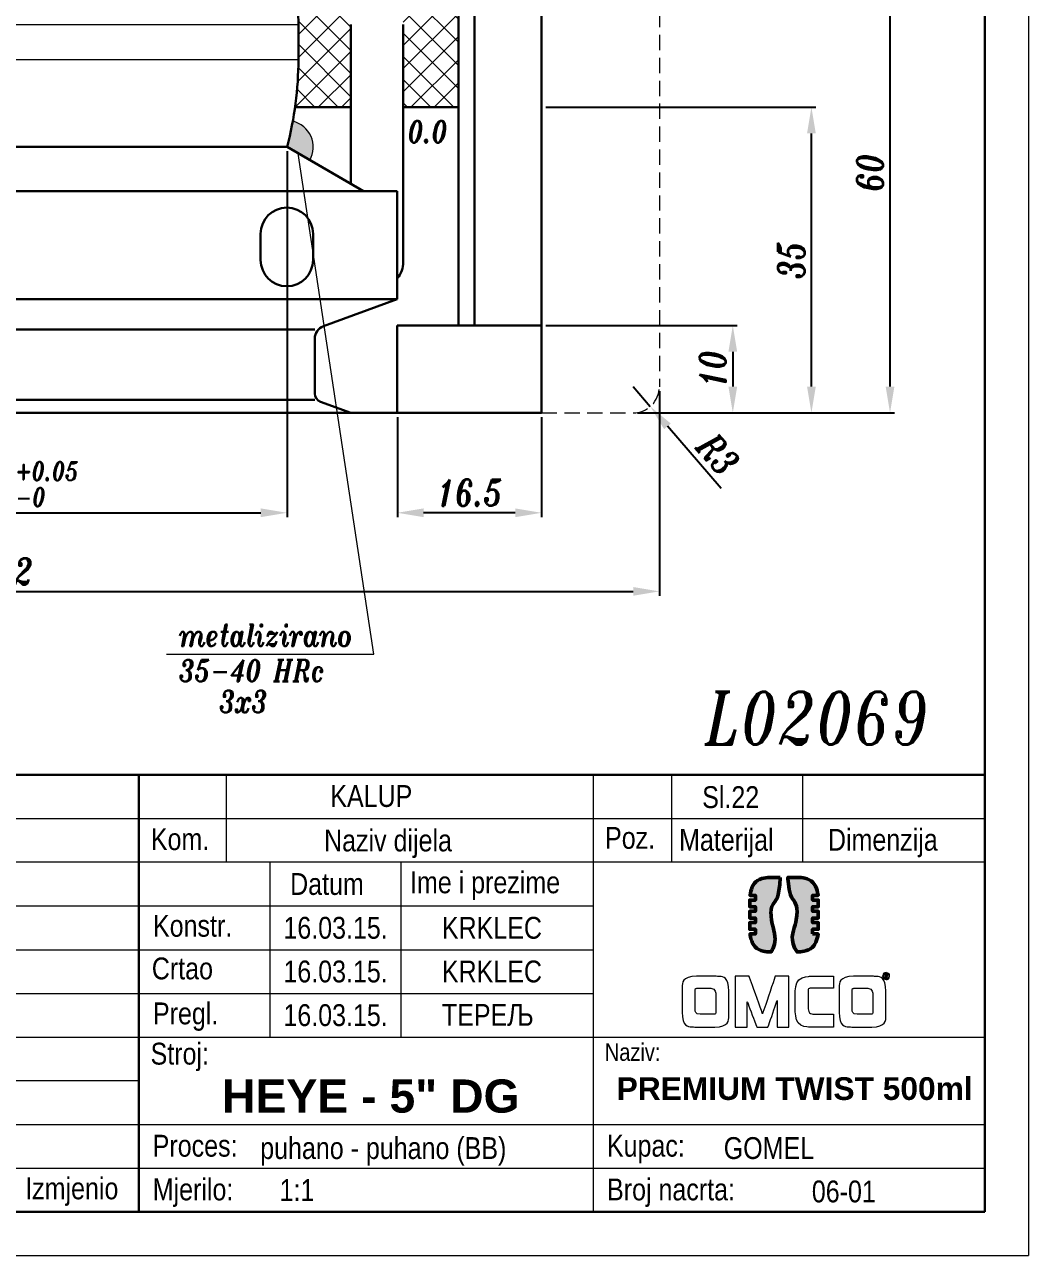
# Model space of a CAD drawing. Extents: x -180 to 858, y -94 to 522.
# Drawn here: x 316.6 to 431.5, y -94.1 to 46.8 of the extents above; entities that cross this region are included whole.
import ezdxf

# ---------------------------------------------------------------- set-up
doc = ezdxf.new("R2010")
doc.units = 0
doc.header["$LTSCALE"] = 7
doc.header["$MEASUREMENT"] = 0
doc.linetypes.add('HIDDEN', pattern=[0.375, 0.25, -0.125])
doc.layers.get('0').update_dxf_attribs({"linetype": 'CONTINUOUS', "lineweight": 15})
for name, color, linetype, lineweight in [('2', 2, 'HIDDEN', 15), ('3', 3, 'CONTINUOUS', 30), ('4', 5, 'CONTINUOUS', 50), ('8', 250, 'CONTINUOUS', 15)]:
    doc.layers.add(name, color=color, linetype=linetype, lineweight=lineweight)
doc.styles.add('ITALICT', font='ITALICT.shx', dxfattribs={"width": 0.8, "height": 3})
doc.styles.get("Standard").update_dxf_attribs({"font": 'isocp.shx', "height": 3})
doc.styles.add('style2', font='swissc.ttf')
doc.dimstyles.get("Standard").update_dxf_attribs({"dimtxt": 3, "dimasz": 3, "dimexe": 0.5, "dimexo": 0.5, "dimgap": 0.8, "dimtad": 1, "dimdsep": 46, "dimtxsty": 'ITALICT', "dimcen": 0.09, "dimazin": 2, "dimtfac": 1, "dimtmove": 0, "dimatfit": 3, "dimfxl": 1, "dimtolj": 1, "dimtzin": 0, "dimarcsym": 0})

# ---------------------------------------------------------------- blocks, each defined once
blk = doc.blocks.new('*D31')
at = {"color": 0, "lineweight": -2, "transparency": 16777216}
for p, q in [((279.88, 32.27), (279.88, -9.62)), ((346.63, 32.27), (346.63, -9.62)), ((282.88, -9.12), (343.63, -9.12))]:
    blk.add_line(p, q, dxfattribs=at)
at = {"color": 0, "transparency": 16777216}
for points in [[(282.88, -8.62), (282.88, -9.62), (279.88, -9.12)], [(343.63, -8.62), (343.63, -9.62), (346.63, -9.12)]]:
    blk.add_solid(points, dxfattribs=at)
at = {"color": 0, "transparency": 16777216, "insert": (313.26, -5.84), "char_height": 3, "attachment_point": 5, "style": 'ITALICT'}
blk.add_mtext('\\A1;%%c66.75{}{\\H0.71x;\\C3;\\S+0.05^ -0;}', dxfattribs=at)
blk = doc.blocks.new('*D41')
at = {"color": 0, "lineweight": -2, "transparency": 16777216}
for p, q in [((368.58, 62.32), (416.16, 62.32)), ((415.66, 5.32), (415.66, 59.32)), ((386.76, 2.32), (416.16, 2.32))]:
    blk.add_line(p, q, dxfattribs=at)
at = {"color": 0, "transparency": 16777216}
for points in [[(415.16, 59.32), (416.16, 59.32), (415.66, 62.32)], [(415.16, 5.32), (416.16, 5.32), (415.66, 2.32)]]:
    blk.add_solid(points, dxfattribs=at)
at = {"color": 0, "transparency": 16777216, "insert": (413.36, 29.82), "char_height": 3, "attachment_point": 5, "rotation": 90, "style": 'ITALICT'}
blk.add_mtext('\\A1;60', dxfattribs=at)
blk = doc.blocks.new('*D56')
at = {"color": 0, "lineweight": -2, "transparency": 16777216}
for p, q in [((237.26, 4.82), (237.26, -18.62)), ((389.26, 4.82), (389.26, -18.62)), ((240.26, -18.12), (386.26, -18.12))]:
    blk.add_line(p, q, dxfattribs=at)
at = {"color": 0, "transparency": 16777216}
for points in [[(240.26, -17.62), (240.26, -18.62), (237.26, -18.12)], [(386.26, -17.62), (386.26, -18.62), (389.26, -18.12)]]:
    blk.add_solid(points, dxfattribs=at)
at = {"color": 0, "transparency": 16777216, "insert": (313.26, -15.82), "char_height": 3, "attachment_point": 5, "style": 'ITALICT'}
blk.add_mtext('\\A1;%%c152', dxfattribs=at)
blk = doc.blocks.new('*D84')
at = {"color": 0, "lineweight": -2, "transparency": 16777216}
for p, q in [((376.26, 37.32), (407.16, 37.32)), ((406.66, 5.32), (406.66, 34.32)), ((386.76, 2.32), (407.16, 2.32))]:
    blk.add_line(p, q, dxfattribs=at)
at = {"color": 0, "transparency": 16777216}
for points in [[(406.16, 34.32), (407.16, 34.32), (406.66, 37.32)], [(406.16, 5.32), (407.16, 5.32), (406.66, 2.32)]]:
    blk.add_solid(points, dxfattribs=at)
at = {"color": 0, "transparency": 16777216, "insert": (404.36, 19.82), "char_height": 3, "attachment_point": 5, "rotation": 90, "style": 'ITALICT'}
blk.add_mtext('\\A1;35', dxfattribs=at)
blk = doc.blocks.new('*D85')
at = {"color": 0, "lineweight": -2, "transparency": 16777216}
for p, q in [((386.26, 5.32), (388.22, 3.05)), ((396.32, -6.34), (390.18, 0.78))]:
    blk.add_line(p, q, dxfattribs=at)
at = {"color": 0, "transparency": 16777216}
blk.add_solid([(390.56, 1.1), (389.8, 0.45), (388.22, 3.05)], dxfattribs=at)
at = {"color": 0, "transparency": 16777216, "insert": (395.97, -2.41), "char_height": 3, "attachment_point": 5, "rotation": 310.8206, "style": 'ITALICT'}
blk.add_mtext('\\A1;R3', dxfattribs=at)
blk = doc.blocks.new('*D86')
at = {"color": 0, "lineweight": -2, "transparency": 16777216}
for p, q in [((359.26, 1.82), (359.26, -9.62)), ((375.76, 1.82), (375.76, -9.62)), ((372.76, -9.12), (362.26, -9.12))]:
    blk.add_line(p, q, dxfattribs=at)
at = {"color": 0, "transparency": 16777216}
for points in [[(362.26, -8.62), (362.26, -9.62), (359.26, -9.12)], [(372.76, -8.62), (372.76, -9.62), (375.76, -9.12)]]:
    blk.add_solid(points, dxfattribs=at)
at = {"color": 0, "transparency": 16777216, "insert": (367.51, -6.82), "char_height": 3, "attachment_point": 5, "style": 'ITALICT'}
blk.add_mtext('\\A1;16.5', dxfattribs=at)
blk = doc.blocks.new('*D87')
at = {"color": 0, "lineweight": -2, "transparency": 16777216}
for p, q in [((376.26, 12.32), (398.16, 12.32)), ((397.66, 9.32), (397.66, 5.32)), ((386.76, 2.32), (398.16, 2.32))]:
    blk.add_line(p, q, dxfattribs=at)
at = {"color": 0, "transparency": 16777216}
for points in [[(397.16, 9.32), (398.16, 9.32), (397.66, 12.32)], [(397.16, 5.32), (398.16, 5.32), (397.66, 2.32)]]:
    blk.add_solid(points, dxfattribs=at)
at = {"color": 0, "transparency": 16777216, "insert": (395.36, 7.32), "char_height": 3, "attachment_point": 5, "rotation": 90, "style": 'ITALICT'}
blk.add_mtext('\\A1;10', dxfattribs=at)

msp = doc.modelspace()

# ---------------------------------------------------------------- hatches: boundary and pattern name
h = msp.add_hatch(color=256)
h.dxf.hatch_style = 1
h.paths.add_polyline_path([(279.2258, 35.6958, 0.5061452), (277.283, 31.2683), (279.8811, 32.7683, -0.01918298)])
h.paths.add_polyline_path([(347.2863, 35.6958, -0.01918298), (346.6311, 32.7683), (349.2292, 31.2683, 0.5061452)])
at = {"layer": '4'}
h = msp.add_hatch(color=142, dxfattribs=at)
edge = h.paths.add_edge_path()
edge.add_spline(control_points=[(399.6271, -57.3266), (399.6271, -57.3266), (399.6271, -57.3266), (399.6271, -57.3266), (399.6271, -57.3266), (399.8498, -59.2961), (401.5897, -59.3975), (401.8468, -59.3975), (401.8468, -59.3975), (401.8468, -59.3975), (402.0398, -59.3975), (402.0398, -59.3975), (402.0398, -59.3975), (402.9534, -58.0838), (402.0332, -56.1691), (402.0332, -54.8003), (402.0332, -54.8003), (402.0332, -53.7254), (402.9796, -53.4377), (403.0833, -50.8583), (403.0833, -50.8583), (401.9914, -50.8583), (401.9914, -50.8583), (401.9914, -50.8583), (400.1482, -50.8583), (399.728, -52.28), (399.632, -52.9292)], knot_values=[0.8095238, 0.8095238, 0.8095238, 0.8095238, 0.80952381, 0.80952381, 0.80952381, 0.80952381, 0.85714286, 0.85714286, 0.85714286, 0.85714286, 0.9047619, 0.9047619, 0.9047619, 0.9047619, 0.95238095, 0.95238095, 0.95238095, 0.95238095, 1, 1, 1, 1.04761905, 1.04761905, 1.04761905, 1.04761905, 1.0952381, 1.0952381, 1.0952381, 1.0952381], degree=3, periodic=0)
edge.add_spline(control_points=[(399.632, -52.9292), (399.632, -52.9292), (400.257, -52.9292), (400.257, -52.9292)], knot_values=[0.0952381, 0.0952381, 0.0952381, 0.0952381, 0.14285714, 0.14285714, 0.14285714, 0.14285714], degree=3, periodic=0)
edge.add_spline(control_points=[(400.257, -52.9292), (400.257, -52.9292), (400.257, -52.9292), (400.257, -52.9292), (400.257, -52.9292), (400.257, -52.9292), (400.257, -53.4522), (400.257, -53.4522)], knot_values=[0.14285714, 0.14285714, 0.14285714, 0.14285714, 0.14285714, 0.14285714, 0.14285714, 0.14285714, 0.19047619, 0.19047619, 0.19047619, 0.19047619], degree=3, periodic=0)
edge.add_spline(control_points=[(400.257, -53.4522), (400.257, -53.4522), (400.257, -53.4522), (400.257, -53.4522), (400.257, -53.4522), (400.257, -53.4522), (399.6033, -53.4522), (399.6033, -53.4522)], knot_values=[0.19047619, 0.19047619, 0.19047619, 0.19047619, 0.19047619, 0.19047619, 0.19047619, 0.19047619, 0.23809523, 0.23809523, 0.23809523, 0.23809523], degree=3, periodic=0)
edge.add_spline(control_points=[(399.6033, -53.4522), (399.6033, -53.4522), (399.6033, -53.4522), (399.6033, -53.4522), (399.6033, -53.4522), (399.6033, -53.4522), (399.6033, -54.2207), (399.6033, -54.2207)], knot_values=[0.23809523, 0.23809523, 0.23809523, 0.23809523, 0.23809524, 0.23809524, 0.23809524, 0.23809524, 0.28571428, 0.28571428, 0.28571428, 0.28571428], degree=3, periodic=0)
edge.add_spline(control_points=[(399.6033, -54.2207), (399.6033, -54.2207), (399.6033, -54.2207), (399.6033, -54.2207), (399.6033, -54.2207), (399.6033, -54.2207), (400.257, -54.2207), (400.257, -54.2207)], knot_values=[0.28571428, 0.28571428, 0.28571428, 0.28571428, 0.28571429, 0.28571429, 0.28571429, 0.28571429, 0.33333333, 0.33333333, 0.33333333, 0.33333333], degree=3, periodic=0)
edge.add_spline(control_points=[(400.257, -54.2207), (400.257, -54.2207), (400.257, -54.2207), (400.257, -54.2207), (400.257, -54.2207), (400.257, -54.2207), (400.257, -54.7436), (400.257, -54.7436)], knot_values=[0.33333333, 0.33333333, 0.33333333, 0.33333333, 0.33333333, 0.33333333, 0.33333333, 0.33333333, 0.38095238, 0.38095238, 0.38095238, 0.38095238], degree=3, periodic=0)
edge.add_spline(control_points=[(400.257, -54.7436), (400.257, -54.7436), (400.257, -54.7436), (400.257, -54.7436), (400.257, -54.7436), (400.257, -54.7436), (399.6033, -54.7436), (399.6033, -54.7436)], knot_values=[0.38095238, 0.38095238, 0.38095238, 0.38095238, 0.38095238, 0.38095238, 0.38095238, 0.38095238, 0.42857143, 0.42857143, 0.42857143, 0.42857143], degree=3, periodic=0)
edge.add_spline(control_points=[(399.6033, -54.7436), (399.6033, -54.7436), (399.6033, -54.7436), (399.6033, -54.7436), (399.6033, -54.7436), (399.6033, -54.7436), (399.6033, -55.5121), (399.6033, -55.5121)], knot_values=[0.42857143, 0.42857143, 0.42857143, 0.42857143, 0.42857143, 0.42857143, 0.42857143, 0.42857143, 0.47619047, 0.47619047, 0.47619047, 0.47619047], degree=3, periodic=0)
edge.add_spline(control_points=[(399.6033, -55.5121), (399.6033, -55.5121), (399.6033, -55.5121), (399.6033, -55.5121), (399.6033, -55.5121), (399.6033, -55.5121), (400.257, -55.5121), (400.257, -55.5121)], knot_values=[0.47619047, 0.47619047, 0.47619047, 0.47619047, 0.47619048, 0.47619048, 0.47619048, 0.47619048, 0.52380952, 0.52380952, 0.52380952, 0.52380952], degree=3, periodic=0)
edge.add_spline(control_points=[(400.257, -55.5121), (400.257, -55.5121), (400.257, -55.5121), (400.257, -55.5121), (400.257, -55.5121), (400.257, -55.5121), (400.257, -56.0351), (400.257, -56.0351)], knot_values=[0.52380952, 0.52380952, 0.52380952, 0.52380952, 0.52380952, 0.52380952, 0.52380952, 0.52380952, 0.57142857, 0.57142857, 0.57142857, 0.57142857], degree=3, periodic=0)
edge.add_spline(control_points=[(400.257, -56.0351), (400.257, -56.0351), (400.257, -56.0351), (400.257, -56.0351), (400.257, -56.0351), (400.257, -56.0351), (399.6033, -56.0351), (399.6033, -56.0351)], knot_values=[0.57142857, 0.57142857, 0.57142857, 0.57142857, 0.57142857, 0.57142857, 0.57142857, 0.57142857, 0.61904761, 0.61904761, 0.61904761, 0.61904761], degree=3, periodic=0)
edge.add_spline(control_points=[(399.6033, -56.0351), (399.6033, -56.0351), (399.6033, -56.0351), (399.6033, -56.0351), (399.6033, -56.0351), (399.6033, -56.0351), (399.6033, -56.8036), (399.6033, -56.8036)], knot_values=[0.61904761, 0.61904761, 0.61904761, 0.61904761, 0.61904762, 0.61904762, 0.61904762, 0.61904762, 0.66666666, 0.66666666, 0.66666666, 0.66666666], degree=3, periodic=0)
edge.add_spline(control_points=[(399.6033, -56.8036), (399.6033, -56.8036), (399.6033, -56.8036), (399.6033, -56.8036), (399.6033, -56.8036), (399.6033, -56.8036), (400.257, -56.8036), (400.257, -56.8036)], knot_values=[0.66666666, 0.66666666, 0.66666666, 0.66666666, 0.66666667, 0.66666667, 0.66666667, 0.66666667, 0.71428571, 0.71428571, 0.71428571, 0.71428571], degree=3, periodic=0)
edge.add_spline(control_points=[(400.257, -56.8036), (400.257, -56.8036), (400.257, -56.8036), (400.257, -56.8036), (400.257, -56.8036), (400.257, -56.8036), (400.257, -57.3266), (400.257, -57.3266)], knot_values=[0.71428571, 0.71428571, 0.71428571, 0.71428571, 0.71428571, 0.71428571, 0.71428571, 0.71428571, 0.76190476, 0.76190476, 0.76190476, 0.76190476], degree=3, periodic=0)
edge.add_spline(control_points=[(400.257, -57.3266), (400.257, -57.3266), (400.257, -57.3266), (400.257, -57.3266), (400.257, -57.3266), (400.257, -57.3266), (399.6271, -57.3266), (399.6271, -57.3266)], knot_values=[0.76190476, 0.76190476, 0.76190476, 0.76190476, 0.76190476, 0.76190476, 0.76190476, 0.76190476, 0.8095238, 0.8095238, 0.8095238, 0.8095238], degree=3, periodic=0)
h = msp.add_hatch(color=253, dxfattribs=at)
edge = h.paths.add_edge_path()
edge.add_spline(control_points=[(406.7946, -55.5121), (406.7946, -55.5121), (406.7946, -55.5121), (406.7946, -55.5121), (406.7946, -55.5121), (406.7946, -55.5121), (407.4483, -55.5121), (407.4483, -55.5121)], knot_values=[0.23809524, 0.23809524, 0.23809524, 0.23809524, 0.23809524, 0.23809524, 0.23809524, 0.23809524, 0.28571428, 0.28571428, 0.28571428, 0.28571428], degree=3, periodic=0)
edge.add_spline(control_points=[(407.4483, -55.5121), (407.4483, -55.5121), (407.4483, -55.5121), (407.4483, -55.5121), (407.4483, -55.5121), (407.4483, -55.5121), (407.4483, -54.7436), (407.4483, -54.7436)], knot_values=[0.28571428, 0.28571428, 0.28571428, 0.28571428, 0.28571429, 0.28571429, 0.28571429, 0.28571429, 0.33333333, 0.33333333, 0.33333333, 0.33333333], degree=3, periodic=0)
edge.add_spline(control_points=[(407.4483, -54.7436), (407.4483, -54.7436), (407.4483, -54.7436), (407.4483, -54.7436), (407.4483, -54.7436), (407.4483, -54.7436), (406.7946, -54.7436), (406.7946, -54.7436)], knot_values=[0.33333333, 0.33333333, 0.33333333, 0.33333333, 0.33333333, 0.33333333, 0.33333333, 0.33333333, 0.38095237, 0.38095237, 0.38095237, 0.38095237], degree=3, periodic=0)
edge.add_spline(control_points=[(406.7946, -54.7436), (406.7946, -54.7436), (406.7946, -54.7436), (406.7946, -54.7436), (406.7946, -54.7436), (406.7946, -54.7436), (406.7946, -54.2207), (406.7946, -54.2207)], knot_values=[0.38095237, 0.38095237, 0.38095237, 0.38095237, 0.38095238, 0.38095238, 0.38095238, 0.38095238, 0.42857143, 0.42857143, 0.42857143, 0.42857143], degree=3, periodic=0)
edge.add_spline(control_points=[(406.7946, -54.2207), (406.7946, -54.2207), (406.7946, -54.2207), (406.7946, -54.2207), (406.7946, -54.2207), (406.7946, -54.2207), (407.4483, -54.2207), (407.4483, -54.2207)], knot_values=[0.42857143, 0.42857143, 0.42857143, 0.42857143, 0.42857143, 0.42857143, 0.42857143, 0.42857143, 0.47619047, 0.47619047, 0.47619047, 0.47619047], degree=3, periodic=0)
edge.add_spline(control_points=[(407.4483, -54.2207), (407.4483, -54.2207), (407.4483, -54.2207), (407.4483, -54.2207), (407.4483, -54.2207), (407.4483, -54.2207), (407.4483, -53.4522), (407.4483, -53.4522)], knot_values=[0.47619047, 0.47619047, 0.47619047, 0.47619047, 0.47619048, 0.47619048, 0.47619048, 0.47619048, 0.52380952, 0.52380952, 0.52380952, 0.52380952], degree=3, periodic=0)
edge.add_spline(control_points=[(407.4483, -53.4522), (407.4483, -53.4522), (407.4483, -53.4522), (407.4483, -53.4522), (407.4483, -53.4522), (407.4483, -53.4522), (406.7946, -53.4522), (406.7946, -53.4522)], knot_values=[0.52380952, 0.52380952, 0.52380952, 0.52380952, 0.52380952, 0.52380952, 0.52380952, 0.52380952, 0.57142857, 0.57142857, 0.57142857, 0.57142857], degree=3, periodic=0)
edge.add_spline(control_points=[(406.7946, -53.4522), (406.7946, -53.4522), (406.7946, -53.4522), (406.7946, -53.4522), (406.7946, -53.4522), (406.7946, -53.4522), (406.7946, -52.9292), (406.7946, -52.9292)], knot_values=[0.57142857, 0.57142857, 0.57142857, 0.57142857, 0.57142857, 0.57142857, 0.57142857, 0.57142857, 0.61904761, 0.61904761, 0.61904761, 0.61904761], degree=3, periodic=0)
edge.add_spline(control_points=[(406.7946, -52.9292), (406.7946, -52.9292), (406.7946, -52.9292), (406.7946, -52.9292), (406.7946, -52.9292), (406.7946, -52.9292), (407.4226, -52.9292), (407.4226, -52.9292)], knot_values=[0.61904761, 0.61904761, 0.61904761, 0.61904761, 0.61904762, 0.61904762, 0.61904762, 0.61904762, 0.66666666, 0.66666666, 0.66666666, 0.66666666], degree=3, periodic=0)
edge.add_spline(control_points=[(407.4226, -52.9292), (407.4226, -52.9292), (407.4226, -52.9292), (407.4226, -52.9292), (407.4226, -52.9292), (407.1927, -50.9726), (405.4614, -50.8583), (405.2048, -50.8583), (405.2048, -50.8583), (405.2048, -50.8583), (403.968, -50.8583), (403.968, -50.8583)], knot_values=[0.66666666, 0.66666666, 0.66666666, 0.66666666, 0.66666667, 0.66666667, 0.66666667, 0.66666667, 0.71428571, 0.71428571, 0.71428571, 0.71428571, 0.76190476, 0.76190476, 0.76190476, 0.76190476], degree=3, periodic=0)
edge.add_spline(control_points=[(403.968, -50.8583), (403.968, -50.8583), (403.968, -50.8583), (403.968, -50.8583), (403.968, -50.8583), (404.0718, -53.4377), (405.0187, -53.7254), (405.0187, -54.8003), (405.0187, -54.8003), (405.0187, -56.1691), (404.0982, -58.0838), (405.0118, -59.3975), (405.0118, -59.3975), (405.0118, -59.3975), (405.0745, -59.3975), (405.0745, -59.3975), (405.0745, -59.3975), (406.9177, -59.3975), (407.3294, -57.9758), (407.4214, -57.3266)], knot_values=[0.76190476, 0.76190476, 0.76190476, 0.76190476, 0.76190476, 0.76190476, 0.76190476, 0.76190476, 0.80952381, 0.80952381, 0.80952381, 0.80952381, 0.85714286, 0.85714286, 0.85714286, 0.85714286, 0.9047619, 0.9047619, 0.9047619, 0.9047619, 0.95238095, 0.95238095, 0.95238095, 0.95238095], degree=3, periodic=0)
edge.add_spline(control_points=[(407.4214, -57.3266), (407.4214, -57.3266), (406.7946, -57.3266), (406.7946, -57.3266), (406.7946, -57.3266), (406.7946, -56.8036), (406.7946, -56.8036)], knot_values=[0.95238095, 0.95238095, 0.95238095, 0.95238095, 1, 1, 1, 1.04761905, 1.04761905, 1.04761905, 1.04761905], degree=3, periodic=0)
edge.add_spline(control_points=[(406.7946, -56.8036), (406.7946, -56.8036), (406.7946, -56.8036), (406.7946, -56.8036), (406.7946, -56.8036), (406.7946, -56.8036), (407.4483, -56.8036), (407.4483, -56.8036)], knot_values=[0.04761905, 0.04761905, 0.04761905, 0.04761905, 0.04761905, 0.04761905, 0.04761905, 0.04761905, 0.09523809, 0.09523809, 0.09523809, 0.09523809], degree=3, periodic=0)
edge.add_spline(control_points=[(407.4483, -56.8036), (407.4483, -56.8036), (407.4483, -56.8036), (407.4483, -56.8036), (407.4483, -56.8036), (407.4483, -56.8036), (407.4483, -56.0351), (407.4483, -56.0351)], knot_values=[0.09523809, 0.09523809, 0.09523809, 0.09523809, 0.0952381, 0.0952381, 0.0952381, 0.0952381, 0.14285714, 0.14285714, 0.14285714, 0.14285714], degree=3, periodic=0)
edge.add_spline(control_points=[(407.4483, -56.0351), (407.4483, -56.0351), (407.4483, -56.0351), (407.4483, -56.0351), (407.4483, -56.0351), (407.4483, -56.0351), (406.7946, -56.0351), (406.7946, -56.0351)], knot_values=[0.14285714, 0.14285714, 0.14285714, 0.14285714, 0.14285714, 0.14285714, 0.14285714, 0.14285714, 0.19047619, 0.19047619, 0.19047619, 0.19047619], degree=3, periodic=0)
edge.add_spline(control_points=[(406.7946, -56.0351), (406.7946, -56.0351), (406.7946, -56.0351), (406.7946, -56.0351), (406.7946, -56.0351), (406.7946, -56.0351), (406.7946, -55.5121), (406.7946, -55.5121)], knot_values=[0.19047619, 0.19047619, 0.19047619, 0.19047619, 0.19047619, 0.19047619, 0.19047619, 0.19047619, 0.23809524, 0.23809524, 0.23809524, 0.23809524], degree=3, periodic=0)
at = {"layer": '8'}
h = msp.add_hatch(dxfattribs=at)
h.set_pattern_fill('ANSI37', color=256, scale=15)
h.paths.add_polyline_path([(352.7875, 165.9892), (353.6076, 174.242, 0.02476621), (353.9311, 180.7683), (353.9311, 183.2683, 0.2007632), (341.5938, 212.7557, -0.16924065), (339.2115, 217.5979), (334.6943, 254.4683), (328.6495, 254.4683), (333.2561, 216.8683, 0.16924065), (337.3815, 208.4829, -0.2007632), (347.9311, 183.2683), (347.9311, 180.7683, -0.02476621), (347.637, 174.8353), (346.8169, 166.5825, 0.02165078), (346.4311, 159.6683), (345.3334, 71.5419, 0.03446233), (345.5664, 67.4179), (347.6957, 50.5186, -0.0313452), (347.9311, 46.7683), (347.9311, 42.7683, -0.03496424), (347.5495, 37.3183), (353.9311, 37.3183), (353.9311, 46.7683, 0.0313452), (353.6487, 51.2687), (351.5193, 68.168, -0.03446233), (351.3329, 71.4672), (352.4306, 159.5935, -0.02165078)])
h.paths.add_polyline_path([(366.2561, 254.4683), (340.7392, 254.4683), (345.167, 218.3275, 0.16924065), (345.8062, 217.0284, -0.2007632), (359.9311, 183.2683), (359.9311, 180.7683, -0.02476621), (359.5782, 173.6487), (358.7581, 165.3959, 0.02165078), (358.4301, 159.5188), (357.3325, 71.3924, 0.03446233), (357.4723, 68.918), (359.6016, 52.0188, -0.0313452), (359.9311, 46.7683), (359.9311, 37.3183), (366.2561, 37.3183)])
h.paths.add_polyline_path([(351.0771, 129.7419), (351.0771, 137.849), (347.3271, 137.849), (347.3271, 129.7419)], flags=24)
h.paths.add_polyline_path([(350.1727, 138.0666), (350.1727, 145.4083), (347.5477, 145.4083), (347.5477, 138.0666)], flags=24)
h.paths.add_polyline_path([(363.0726, 138.0666), (363.0726, 145.4083), (360.4476, 145.4083), (360.4476, 138.0666)], flags=24)
h.paths.add_polyline_path([(363.977, 129.7419), (363.977, 137.849), (360.227, 137.849), (360.227, 129.7419)], flags=24)

# ---------------------------------------------------------------- linework, layer by layer
for p, q in [((431.4997, 506.465), (431.4997, -94.1371)), ((356.5618, -25.2903), (347.9227, 32.0225)), ((332.841, -25.2903), (356.5618, -25.2903)), ((339.6579, -39.1371), (339.6579, -49.1371)), ((381.6579, -39.1371), (381.6579, -89.1371)), ((390.6579, -39.1371), (390.6579, -49.1371)), ((405.6579, -39.1371), (405.6579, -49.1371)), ((212.8161, -44.1371), (426.4997, -44.1371)), ((426.4997, -49.1371), (212.8161, -49.1371)), ((344.6579, -49.1371), (344.6579, -69.1371)), ((359.6579, -49.1371), (359.6579, -69.1371)), ((212.8161, -54.1371), (381.6579, -54.1371)), ((212.8161, -59.1371), (381.6579, -59.1371)), ((212.8161, -64.1371), (381.6579, -64.1371)), ((212.8161, -69.1371), (426.4997, -69.1371)), ((329.6579, -74.1371), (212.8161, -74.1371)), ((212.8161, -79.1371), (426.4997, -79.1371)), ((212.8161, -84.1371), (426.4997, -84.1371)), ((11.4997, -94.1371), (431.4997, -94.1371))]:
    msp.add_line(p, q)
msp.add_arc((346.6311, 32.7683), 3, 329.99998, 77.384114)
for points, knots in [([(415.2073, -62.5524), (414.9908, -62.5524), (414.8151, -62.3765), (414.8151, -62.1602), (414.8151, -62.1602), (414.8151, -61.9438), (414.9908, -61.768), (415.2073, -61.768), (415.2073, -61.768), (415.4238, -61.768), (415.5996, -61.9438), (415.5996, -62.1602), (415.5996, -62.1602), (415.5996, -62.3765), (415.4238, -62.5524), (415.2073, -62.5524)], [0, 0, 0, 0, 0.25, 0.25, 0.25, 0.375, 0.5, 0.5, 0.5, 0.625, 0.75, 0.75, 0.75, 0.875, 1, 1, 1, 1]), ([(415.2073, -61.8544), (415.0396, -61.8544), (414.9016, -61.9924), (414.9016, -62.1602), (414.9016, -62.1602), (414.9016, -62.3279), (415.0396, -62.4657), (415.2073, -62.4657), (415.2073, -62.4657), (415.3751, -62.4657), (415.5131, -62.3279), (415.5131, -62.1602), (415.5131, -62.1602), (415.5131, -61.9924), (415.3751, -61.8544), (415.2073, -61.8544)], [0, 0, 0, 0, 0.25, 0.25, 0.25, 0.375, 0.5, 0.5, 0.5, 0.625, 0.75, 0.75, 0.75, 0.875, 1, 1, 1, 1]), ([(415.2965, -62.2277), (415.2965, -62.2277), (415.3778, -62.352), (415.3778, -62.352), (415.3778, -62.352), (415.3778, -62.352), (415.2695, -62.352), (415.2695, -62.352), (415.2695, -62.352), (415.2695, -62.352), (415.202, -62.2413), (415.202, -62.2413), (415.202, -62.2413), (415.202, -62.2413), (415.1585, -62.2413), (415.1585, -62.2413), (415.1585, -62.2413), (415.1585, -62.2413), (415.1585, -62.352), (415.1585, -62.352), (415.1585, -62.352), (415.1585, -62.352), (415.0612, -62.352), (415.0612, -62.352), (415.0612, -62.352), (415.0612, -62.352), (415.0612, -61.9546), (415.0612, -61.9546), (415.0612, -61.9546), (415.0612, -61.9546), (415.2344, -61.9546), (415.2344, -61.9546), (415.2344, -61.9546), (415.2668, -61.9546), (415.3859, -61.9546), (415.3859, -62.0978), (415.3859, -62.0978), (415.3859, -62.1735), (415.34, -62.2113), (415.2965, -62.2277)], [0, 0, 0, 0, 0.1, 0.1, 0.1, 0.15, 0.2, 0.2, 0.2, 0.25, 0.3, 0.3, 0.3, 0.35, 0.4, 0.4, 0.4, 0.45, 0.5, 0.5, 0.5, 0.55, 0.6, 0.6, 0.6, 0.65, 0.7, 0.7, 0.7, 0.75, 0.8, 0.8, 0.8, 0.85, 0.9, 0.9, 0.9, 0.95, 1, 1, 1, 1]), ([(395.5926, -67.9977), (395.5926, -67.9977), (393.395, -67.9977), (393.395, -67.9977), (393.395, -67.9977), (393.2078, -67.9977), (391.8675, -67.9191), (391.8675, -66.2929), (391.8675, -66.2929), (391.8675, -66.2929), (391.8675, -63.8095), (391.8675, -63.8095), (391.8675, -63.8095), (391.8675, -63.8095), (391.8675, -62.1834), (393.4934, -62.1834), (393.4934, -62.1834), (393.4934, -62.1834), (395.6813, -62.1834), (395.6813, -62.1834), (395.6813, -62.1834), (395.8685, -62.1834), (397.2088, -62.2722), (397.2088, -63.8982), (397.2088, -63.8982), (397.2088, -63.8982), (397.2088, -66.3717), (397.2088, -66.3717), (397.2088, -66.3717), (397.2088, -66.3717), (397.2187, -67.9977), (395.5926, -67.9977)], [0, 0, 0, 0, 0.125, 0.125, 0.125, 0.1875, 0.25, 0.25, 0.25, 0.3125, 0.375, 0.375, 0.375, 0.4375, 0.5, 0.5, 0.5, 0.5625, 0.625, 0.625, 0.625, 0.6875, 0.75, 0.75, 0.75, 0.8125, 0.875, 0.875, 0.875, 0.9375, 1, 1, 1, 1]), ([(402.7472, -67.9977), (402.7472, -67.9977), (402.7472, -64.9526), (402.7472, -64.9526), (402.7472, -64.9526), (402.7472, -64.9526), (401.6829, -67.9977), (401.6829, -67.9977), (401.6829, -67.9977), (401.6829, -67.9977), (400.4017, -67.9977), (400.4017, -67.9977), (400.4017, -67.9977), (400.4017, -67.9977), (399.3178, -65.0904), (399.3178, -65.0904), (399.3178, -65.0904), (399.3178, -65.0904), (399.3178, -67.9977), (399.3178, -67.9977), (399.3178, -67.9977), (399.3178, -67.9977), (397.9478, -67.9977), (397.9478, -67.9977), (397.9478, -67.9977), (397.9478, -67.9977), (397.9478, -62.1834), (397.9478, -62.1834), (397.9478, -62.1834), (397.9478, -62.1834), (399.5344, -62.1834), (399.5344, -62.1834), (399.5344, -62.1834), (399.5344, -62.1834), (401.0619, -66.4704), (401.0619, -66.4704), (401.0619, -66.4704), (401.0619, -66.4704), (402.5205, -62.1834), (402.5205, -62.1834), (402.5205, -62.1834), (402.5205, -62.1834), (404.0778, -62.1834), (404.0778, -62.1834), (404.0778, -62.1834), (404.0778, -62.1834), (404.0778, -67.9977), (404.0778, -67.9977), (404.0778, -67.9977), (404.0778, -67.9977), (402.7472, -67.9977), (402.7472, -67.9977)], [0, 0, 0, 0, 0.07692308, 0.07692308, 0.07692308, 0.11538462, 0.15384615, 0.15384615, 0.15384615, 0.19230769, 0.23076923, 0.23076923, 0.23076923, 0.26923077, 0.30769231, 0.30769231, 0.30769231, 0.34615385, 0.38461538, 0.38461538, 0.38461538, 0.42307692, 0.46153846, 0.46153846, 0.46153846, 0.5, 0.53846154, 0.53846154, 0.53846154, 0.57692308, 0.61538462, 0.61538462, 0.61538462, 0.65384615, 0.69230769, 0.69230769, 0.69230769, 0.73076923, 0.76923077, 0.76923077, 0.76923077, 0.80769231, 0.84615385, 0.84615385, 0.84615385, 0.88461538, 0.92307692, 0.92307692, 0.92307692, 0.96153846, 1, 1, 1, 1]), ([(409.2024, -66.5197), (409.2024, -66.5197), (406.8665, -66.5197), (406.8665, -66.5197), (406.8665, -66.5197), (406.2948, -66.5197), (406.2948, -65.8592), (406.2948, -65.8592), (406.2948, -65.8592), (406.2948, -65.8592), (406.2948, -63.7602), (406.2948, -63.7602), (406.2948, -63.7602), (406.2948, -63.573), (406.4822, -63.5632), (406.4822, -63.5632), (406.4822, -63.5632), (406.4822, -63.5632), (409.2024, -63.5632), (409.2024, -63.5632), (409.2024, -63.5632), (409.2024, -63.5632), (409.2024, -62.1834), (409.2024, -62.1834), (409.2024, -62.1834), (409.2024, -62.1834), (406.4429, -62.1834), (406.4429, -62.1834), (406.4429, -62.1834), (404.8168, -62.1834), (404.8168, -63.8095), (404.8168, -63.8095), (404.8168, -63.8095), (404.8168, -63.8095), (404.8168, -66.2929), (404.8168, -66.2929), (404.8168, -66.2929), (404.8168, -67.9191), (406.157, -67.9977), (406.3442, -67.9977), (406.3442, -67.9977), (406.3442, -67.9977), (409.2024, -67.9977), (409.2024, -67.9977), (409.2024, -67.9977), (409.2024, -67.9977), (409.2024, -66.5197), (409.2024, -66.5197)], [0, 0, 0, 0, 0.08333333, 0.08333333, 0.08333333, 0.125, 0.16666667, 0.16666667, 0.16666667, 0.20833333, 0.25, 0.25, 0.25, 0.29166667, 0.33333333, 0.33333333, 0.33333333, 0.375, 0.41666667, 0.41666667, 0.41666667, 0.45833333, 0.5, 0.5, 0.5, 0.54166667, 0.58333333, 0.58333333, 0.58333333, 0.625, 0.66666667, 0.66666667, 0.66666667, 0.70833333, 0.75, 0.75, 0.75, 0.79166667, 0.83333333, 0.83333333, 0.83333333, 0.875, 0.91666667, 0.91666667, 0.91666667, 0.95833333, 1, 1, 1, 1]), ([(413.5678, -67.9977), (413.5678, -67.9977), (411.3702, -67.9977), (411.3702, -67.9977), (411.3702, -67.9977), (411.183, -67.9977), (409.8429, -67.9191), (409.8429, -66.2929), (409.8429, -66.2929), (409.8429, -66.2929), (409.843, -63.8095), (409.843, -63.8095), (409.843, -63.8095), (409.843, -63.8095), (409.8429, -62.1834), (411.4688, -62.1834), (411.4688, -62.1834), (411.4688, -62.1834), (413.6567, -62.1834), (413.6567, -62.1834), (413.6567, -62.1834), (413.8438, -62.1834), (415.1841, -62.2722), (415.1841, -63.8982), (415.1841, -63.8982), (415.1841, -63.8982), (415.1841, -66.3717), (415.1841, -66.3717), (415.1841, -66.3717), (415.1841, -66.3717), (415.1939, -67.9977), (413.5678, -67.9977)], [0, 0, 0, 0, 0.125, 0.125, 0.125, 0.1875, 0.25, 0.25, 0.25, 0.3125, 0.375, 0.375, 0.375, 0.4375, 0.5, 0.5, 0.5, 0.5625, 0.625, 0.625, 0.625, 0.6875, 0.75, 0.75, 0.75, 0.8125, 0.875, 0.875, 0.875, 0.9375, 1, 1, 1, 1]), ([(415.21, -62.0383), (415.21, -62.0383), (415.1585, -62.0383), (415.1585, -62.0383), (415.1585, -62.0383), (415.1585, -62.0383), (415.1585, -62.1627), (415.1585, -62.1627), (415.1585, -62.1627), (415.1585, -62.1627), (415.21, -62.1627), (415.21, -62.1627), (415.21, -62.1627), (415.2614, -62.1627), (415.283, -62.1438), (415.283, -62.0978), (415.283, -62.0978), (415.283, -62.0519), (415.2614, -62.0383), (415.21, -62.0383)], [0, 0, 0, 0, 0.2, 0.2, 0.2, 0.3, 0.4, 0.4, 0.4, 0.5, 0.6, 0.6, 0.6, 0.7, 0.8, 0.8, 0.8, 0.9, 1, 1, 1, 1]), ([(395.7305, -64.2332), (395.7305, -64.2332), (395.7305, -63.5632), (395.159, -63.5632), (395.159, -63.5632), (395.159, -63.5632), (393.533, -63.5632), (393.533, -63.5632), (393.533, -63.5632), (393.533, -63.5632), (393.3457, -63.573), (393.3457, -63.7602), (393.3457, -63.7602), (393.3457, -63.7602), (393.3457, -65.8592), (393.3457, -65.8592), (393.3457, -65.8592), (393.3457, -65.8592), (393.3457, -66.5197), (393.9173, -66.5197), (393.9173, -66.5197), (393.9173, -66.5197), (395.5433, -66.5197), (395.5433, -66.5197), (395.5433, -66.5197), (395.5433, -66.5197), (395.7305, -66.5197), (395.7305, -66.3324), (395.7305, -66.3324), (395.7305, -66.3324), (395.7305, -64.2332), (395.7305, -64.2332)], [0, 0, 0, 0, 0.125, 0.125, 0.125, 0.1875, 0.25, 0.25, 0.25, 0.3125, 0.375, 0.375, 0.375, 0.4375, 0.5, 0.5, 0.5, 0.5625, 0.625, 0.625, 0.625, 0.6875, 0.75, 0.75, 0.75, 0.8125, 0.875, 0.875, 0.875, 0.9375, 1, 1, 1, 1]), ([(413.7058, -64.2332), (413.7058, -64.2332), (413.7058, -63.5632), (413.1342, -63.5632), (413.1342, -63.5632), (413.1342, -63.5632), (411.5083, -63.5632), (411.5083, -63.5632), (411.5083, -63.5632), (411.5083, -63.5632), (411.3209, -63.573), (411.3209, -63.7602), (411.3209, -63.7602), (411.3209, -63.7602), (411.3209, -65.8592), (411.3209, -65.8592), (411.3209, -65.8592), (411.3209, -65.8592), (411.3209, -66.5197), (411.8926, -66.5197), (411.8926, -66.5197), (411.8926, -66.5197), (413.5186, -66.5197), (413.5186, -66.5197), (413.5186, -66.5197), (413.5186, -66.5197), (413.7058, -66.5197), (413.7058, -66.3324), (413.7058, -66.3324), (413.7058, -66.3324), (413.7058, -64.2332), (413.7058, -64.2332)], [0, 0, 0, 0, 0.125, 0.125, 0.125, 0.1875, 0.25, 0.25, 0.25, 0.3125, 0.375, 0.375, 0.375, 0.4375, 0.5, 0.5, 0.5, 0.5625, 0.625, 0.625, 0.625, 0.6875, 0.75, 0.75, 0.75, 0.8125, 0.875, 0.875, 0.875, 0.9375, 1, 1, 1, 1])]:
    msp.add_open_spline(points, degree=3, knots=knots)
at = {"layer": '2'}
for p, q in [((389.2561, 184.7183), (389.2561, 5.3183)), ((375.7561, 2.3183), (386.2561, 2.3183))]:
    msp.add_line(p, q, dxfattribs=at)
msp.add_arc((386.2561, 5.3183), 3, 270, 0, dxfattribs=at)
at = {"layer": '3'}
for p, q in [((426.4997, 501.465), (426.4997, -89.1371)), ((366.2561, 279.4683), (366.2561, 12.4183)), ((375.7561, 279.4683), (375.7561, 2.4183)), ((368.0759, 62.3183), (368.0759, 12.3183)), ((347.9311, 46.7683), (347.9311, 42.7683)), ((353.9311, 46.7683), (353.9311, 28.5536)), ((359.9311, 46.7683), (359.9311, 19.6067)), ((347.5388, 37.3183), (353.9311, 37.3183)), ((359.9311, 37.3183), (366.2561, 37.3183)), ((313.2561, 32.7683), (346.6311, 32.7683)), ((346.6311, 32.7683), (355.3779, 27.7182)), ((313.2561, 27.7183), (359.2561, 27.7183)), ((359.2561, 27.7183), (359.2561, 15.3178)), ((343.6086, 22.8183), (343.6086, 19.8183)), ((349.6086, 22.8183), (349.6086, 19.8183)), ((359.2561, 15.3178), (313.2561, 15.3178)), ((350.793, 12.2375), (359.2561, 15.3178)), ((313.2561, 11.8783), (349.8061, 11.8783)), ((359.2561, 12.3183), (375.7561, 12.3183)), ((359.2561, 12.3183), (359.2561, 2.3183)), ((349.8061, 10.8279), (349.8061, 4.5185)), ((349.8061, 3.8183), (313.2561, 3.8183)), ((350.4641, 3.5788), (353.9273, 2.3183)), ((313.2561, 2.3183), (375.7561, 2.3183)), ((212.8161, -39.1371), (426.4997, -39.1371)), ((329.6579, -39.1371), (329.6579, -89.1371)), ((426.4997, -39.1371), (426.4997, -89.1371)), ((31.4997, -89.1371), (426.4997, -89.1371)), ((212.8161, -89.1371), (426.4997, -89.1371))]:
    msp.add_line(p, q, dxfattribs=at)
for centre, radius, start, end in [((317.9311, 46.7683), 30, 0, 7.181439), ((308.8195, 42.7683), 39.1115, 345.186176, 0), ((346.6086, 22.8183), 3, 0, 180), ((346.6086, 19.8183), 3, 180, 0), ((356.9311, 19.6067), 3, 320.805033, 0), ((351.3061, 10.8279), 1.5, 110, 180), ((350.8061, 4.5185), 1, 180, 250)]:
    msp.add_arc(centre, radius, start, end, dxfattribs=at)
at = {"layer": '4', "color": 142}
msp.add_open_spline([(403.0833, -50.8583), (403.0833, -50.8583), (401.9914, -50.8583), (401.9914, -50.8583), (401.9914, -50.8583), (400.1482, -50.8583), (399.728, -52.28), (399.632, -52.9292), (399.632, -52.9292), (399.632, -52.9292), (400.257, -52.9292), (400.257, -52.9292), (400.257, -52.9292), (400.257, -52.9292), (400.257, -53.4522), (400.257, -53.4522), (400.257, -53.4522), (400.257, -53.4522), (399.6033, -53.4522), (399.6033, -53.4522), (399.6033, -53.4522), (399.6033, -53.4522), (399.6033, -54.2207), (399.6033, -54.2207), (399.6033, -54.2207), (399.6033, -54.2207), (400.257, -54.2207), (400.257, -54.2207), (400.257, -54.2207), (400.257, -54.2207), (400.257, -54.7436), (400.257, -54.7436), (400.257, -54.7436), (400.257, -54.7436), (399.6033, -54.7436), (399.6033, -54.7436), (399.6033, -54.7436), (399.6033, -54.7436), (399.6033, -55.5121), (399.6033, -55.5121), (399.6033, -55.5121), (399.6033, -55.5121), (400.257, -55.5121), (400.257, -55.5121), (400.257, -55.5121), (400.257, -55.5121), (400.257, -56.0351), (400.257, -56.0351), (400.257, -56.0351), (400.257, -56.0351), (399.6033, -56.0351), (399.6033, -56.0351), (399.6033, -56.0351), (399.6033, -56.0351), (399.6033, -56.8036), (399.6033, -56.8036), (399.6033, -56.8036), (399.6033, -56.8036), (400.257, -56.8036), (400.257, -56.8036), (400.257, -56.8036), (400.257, -56.8036), (400.257, -57.3266), (400.257, -57.3266), (400.257, -57.3266), (400.257, -57.3266), (399.6271, -57.3266), (399.6271, -57.3266), (399.6271, -57.3266), (399.8498, -59.2961), (401.5897, -59.3975), (401.8468, -59.3975), (401.8468, -59.3975), (401.8468, -59.3975), (402.0398, -59.3975), (402.0398, -59.3975), (402.0398, -59.3975), (402.9534, -58.0838), (402.0332, -56.1691), (402.0332, -54.8003), (402.0332, -54.8003), (402.0332, -53.7254), (402.9796, -53.4377), (403.0833, -50.8583)], degree=3, knots=[0, 0, 0, 0, 0.04761905, 0.04761905, 0.04761905, 0.07142857, 0.0952381, 0.0952381, 0.0952381, 0.11904762, 0.14285714, 0.14285714, 0.14285714, 0.16666667, 0.19047619, 0.19047619, 0.19047619, 0.21428571, 0.23809524, 0.23809524, 0.23809524, 0.26190476, 0.28571429, 0.28571429, 0.28571429, 0.30952381, 0.33333333, 0.33333333, 0.33333333, 0.35714286, 0.38095238, 0.38095238, 0.38095238, 0.4047619, 0.42857143, 0.42857143, 0.42857143, 0.45238095, 0.47619048, 0.47619048, 0.47619048, 0.5, 0.52380952, 0.52380952, 0.52380952, 0.54761905, 0.57142857, 0.57142857, 0.57142857, 0.5952381, 0.61904762, 0.61904762, 0.61904762, 0.64285714, 0.66666667, 0.66666667, 0.66666667, 0.69047619, 0.71428571, 0.71428571, 0.71428571, 0.73809524, 0.76190476, 0.76190476, 0.76190476, 0.78571429, 0.80952381, 0.80952381, 0.80952381, 0.83333333, 0.85714286, 0.85714286, 0.85714286, 0.88095238, 0.9047619, 0.9047619, 0.9047619, 0.92857143, 0.95238095, 0.95238095, 0.95238095, 0.97619048, 1, 1, 1, 1], dxfattribs=at)
at = {"layer": '4', "color": 253}
msp.add_open_spline([(406.7946, -57.3266), (406.7946, -57.3266), (406.7946, -56.8036), (406.7946, -56.8036), (406.7946, -56.8036), (406.7946, -56.8036), (407.4483, -56.8036), (407.4483, -56.8036), (407.4483, -56.8036), (407.4483, -56.8036), (407.4483, -56.0351), (407.4483, -56.0351), (407.4483, -56.0351), (407.4483, -56.0351), (406.7946, -56.0351), (406.7946, -56.0351), (406.7946, -56.0351), (406.7946, -56.0351), (406.7946, -55.5121), (406.7946, -55.5121), (406.7946, -55.5121), (406.7946, -55.5121), (407.4483, -55.5121), (407.4483, -55.5121), (407.4483, -55.5121), (407.4483, -55.5121), (407.4483, -54.7436), (407.4483, -54.7436), (407.4483, -54.7436), (407.4483, -54.7436), (406.7946, -54.7436), (406.7946, -54.7436), (406.7946, -54.7436), (406.7946, -54.7436), (406.7946, -54.2207), (406.7946, -54.2207), (406.7946, -54.2207), (406.7946, -54.2207), (407.4483, -54.2207), (407.4483, -54.2207), (407.4483, -54.2207), (407.4483, -54.2207), (407.4483, -53.4522), (407.4483, -53.4522), (407.4483, -53.4522), (407.4483, -53.4522), (406.7946, -53.4522), (406.7946, -53.4522), (406.7946, -53.4522), (406.7946, -53.4522), (406.7946, -52.9292), (406.7946, -52.9292), (406.7946, -52.9292), (406.7946, -52.9292), (407.4226, -52.9292), (407.4226, -52.9292), (407.4226, -52.9292), (407.1927, -50.9726), (405.4614, -50.8583), (405.2048, -50.8583), (405.2048, -50.8583), (405.2048, -50.8583), (403.968, -50.8583), (403.968, -50.8583), (403.968, -50.8583), (404.0718, -53.4377), (405.0187, -53.7254), (405.0187, -54.8003), (405.0187, -54.8003), (405.0187, -56.1691), (404.0982, -58.0838), (405.0118, -59.3975), (405.0118, -59.3975), (405.0118, -59.3975), (405.0745, -59.3975), (405.0745, -59.3975), (405.0745, -59.3975), (406.9177, -59.3975), (407.3294, -57.9758), (407.4214, -57.3266), (407.4214, -57.3266), (407.4214, -57.3266), (406.7946, -57.3266), (406.7946, -57.3266)], degree=3, knots=[0, 0, 0, 0, 0.04761905, 0.04761905, 0.04761905, 0.07142857, 0.0952381, 0.0952381, 0.0952381, 0.11904762, 0.14285714, 0.14285714, 0.14285714, 0.16666667, 0.19047619, 0.19047619, 0.19047619, 0.21428571, 0.23809524, 0.23809524, 0.23809524, 0.26190476, 0.28571429, 0.28571429, 0.28571429, 0.30952381, 0.33333333, 0.33333333, 0.33333333, 0.35714286, 0.38095238, 0.38095238, 0.38095238, 0.4047619, 0.42857143, 0.42857143, 0.42857143, 0.45238095, 0.47619048, 0.47619048, 0.47619048, 0.5, 0.52380952, 0.52380952, 0.52380952, 0.54761905, 0.57142857, 0.57142857, 0.57142857, 0.5952381, 0.61904762, 0.61904762, 0.61904762, 0.64285714, 0.66666667, 0.66666667, 0.66666667, 0.69047619, 0.71428571, 0.71428571, 0.71428571, 0.73809524, 0.76190476, 0.76190476, 0.76190476, 0.78571429, 0.80952381, 0.80952381, 0.80952381, 0.83333333, 0.85714286, 0.85714286, 0.85714286, 0.88095238, 0.9047619, 0.9047619, 0.9047619, 0.92857143, 0.95238095, 0.95238095, 0.95238095, 0.97619048, 1, 1, 1, 1], dxfattribs=at)
at = {"layer": '8'}
for p, q in [((313.2561, 46.7683), (347.9311, 46.7683)), ((313.2561, 42.7683), (347.9311, 42.7683))]:
    msp.add_line(p, q, dxfattribs=at)

# ---------------------------------------------------------------- texts
at = {"style": 'ITALICT', "width": 0.8}
for s, height, p in [('0.0', 2.5, (360.4507, 33.2486)), ('metalizirano', 2.5, (334.2643, -24.4045)), ('35-40 HRc', 2.5, (334.2643, -28.4521)), ('3x3', 2.5, (338.8804, -31.9798)), ('L02069', 6, (394.4453, -35.6309))]:
    msp.add_text(s, height=height, dxfattribs=at).set_placement(p)
at = {"style": 'style2'}
for s, height, p in [('KALUP', 2.5, (351.5836, -42.7969)), ('Sl.22', 2.5, (394.158, -42.9214)), ('Poz.', 2.5, (383.0367, -47.5867)), ('Kom.', 2.5, (331.042, -47.7322)), ('Naziv dijela', 2.5, (350.8703, -47.8833)), ('Materijal', 2.5, (391.5127, -47.8085)), ('Dimenzija', 2.5, (408.5524, -47.804)), ('Datum', 2.5, (346.9823, -52.8664)), ('Ime i prezime', 2.5, (360.706, -52.6783)), ('Konstr.', 2.5, (331.2841, -57.6522)), ('16.03.15.', 2.5, (346.2169, -57.8825)), ('KRKLEC', 2.5, (364.3597, -57.8825)), ('Crtao', 2.5, (331.1511, -62.5351)), ('16.03.15.', 2.5, (346.2169, -62.8825)), ('KRKLEC', 2.5, (364.3597, -62.8825)), ('Pregl.', 2.5, (331.2841, -67.6839)), ('16.03.15.', 2.5, (346.2169, -67.8825)), ('TEPEЉ', 2.5, (364.3597, -67.8566)), ('Stroj:', 2.5, (331.0118, -72.2925)), ('Naziv:', 2, (383.0118, -71.8652)), ('Proces:', 2.5, (331.254, -82.8327)), ('puhano - puhano (BB)', 2.5, (343.5599, -83.1014)), ('Kupac:', 2.5, (383.254, -82.8327)), ('GOMEL', 2.5, (396.621, -83.1014)), ('Izmjenio', 2.5, (316.6563, -87.7136)), ('Mjerilo:', 2.5, (331.254, -87.8327)), ('1:1', 2.5, (345.7779, -87.9087)), ('Broj nacrta:', 2.5, (383.267, -87.8356)), ('06-01', 2.5, (406.7101, -88.0671))]:
    msp.add_text(s, height=height, dxfattribs=at).set_placement(p)
at = {"attachment_point": 1}
for s, insert, char_height, width in [('{\\fArial|b1|i0|c238|p34;HEYE - 5" DG}', (339.1811, -73.9968), 3.8, 38.107033), ('{\\fArial|b1|i0|c238|p34;PREMIUM TWIST 500ml}', (384.3624, -73.7415), 2.6, 52.631647)]:
    msp.add_mtext(s, dxfattribs=dict(at, insert=insert, char_height=char_height, width=width))

# ---------------------------------------------------------------- dimensions: what is measured, and where the dimension line sits
for base, p2, picture, middle in [((415.658, 62.3183), (368.0759, 62.3183), '*D41', (415.658, 29.8183)), ((406.658, 37.3183), (375.7561, 37.3183), '*D84', (406.658, 19.8183))]:
    dim = msp.add_linear_dim(base=base, p1=(386.2561, 2.3183), p2=p2, angle=90, dimstyle='Standard', override={"dimtmove": 0})
    dim.commit()
    dim.dimension.update_dxf_attribs({"geometry": picture, "text_midpoint": middle, "dimtype": 160})
dim = msp.add_linear_dim(base=(346.6311, -9.1219), p1=(279.8811, 32.7683), p2=(346.6311, 32.7683), text='%%c<>{}{\\H0.71x;\\C3;\\S+0.05^ -0;}', dimstyle='Standard', override={"dimtp": 0.05, "dimtm": 0, "dimtmove": 0})
dim.commit()
dim.dimension.update_dxf_attribs({"geometry": '*D31', "text_midpoint": (313.2561, -5.8369)})
dim = msp.add_linear_dim(base=(397.658, 2.3183), p1=(375.7561, 12.3183), p2=(386.2561, 2.3183), angle=90, dimstyle='Standard', override={"dimtmove": 0})
dim.commit()
dim.dimension.update_dxf_attribs({"geometry": '*D87', "text_midpoint": (395.358, 7.3183)})
dim = msp.add_linear_dim(base=(389.2561, -18.1219), p1=(237.2561, 5.3183), p2=(389.2561, 5.3183), text='%%c<>', dimstyle='Standard', override={"dimtmove": 0})
dim.commit()
dim.dimension.update_dxf_attribs({"geometry": '*D56', "text_midpoint": (313.2561, -18.1219), "dimtype": 160})
dim = msp.add_radius_dim(center=(386.2561, 5.3183), mpoint=(388.2172, 3.048), dimstyle='Standard')
dim.commit()
dim.dimension.update_dxf_attribs({"geometry": '*D85', "text_midpoint": (395.9717, -2.4107)})
dim = msp.add_linear_dim(base=(359.2561, -9.1219), p1=(375.7561, 2.3183), p2=(359.2561, 2.3183), dimstyle='Standard')
dim.commit()
dim.dimension.update_dxf_attribs({"geometry": '*D86', "text_midpoint": (367.5061, -6.8219)})

doc.saveas('drawing.dxf')
